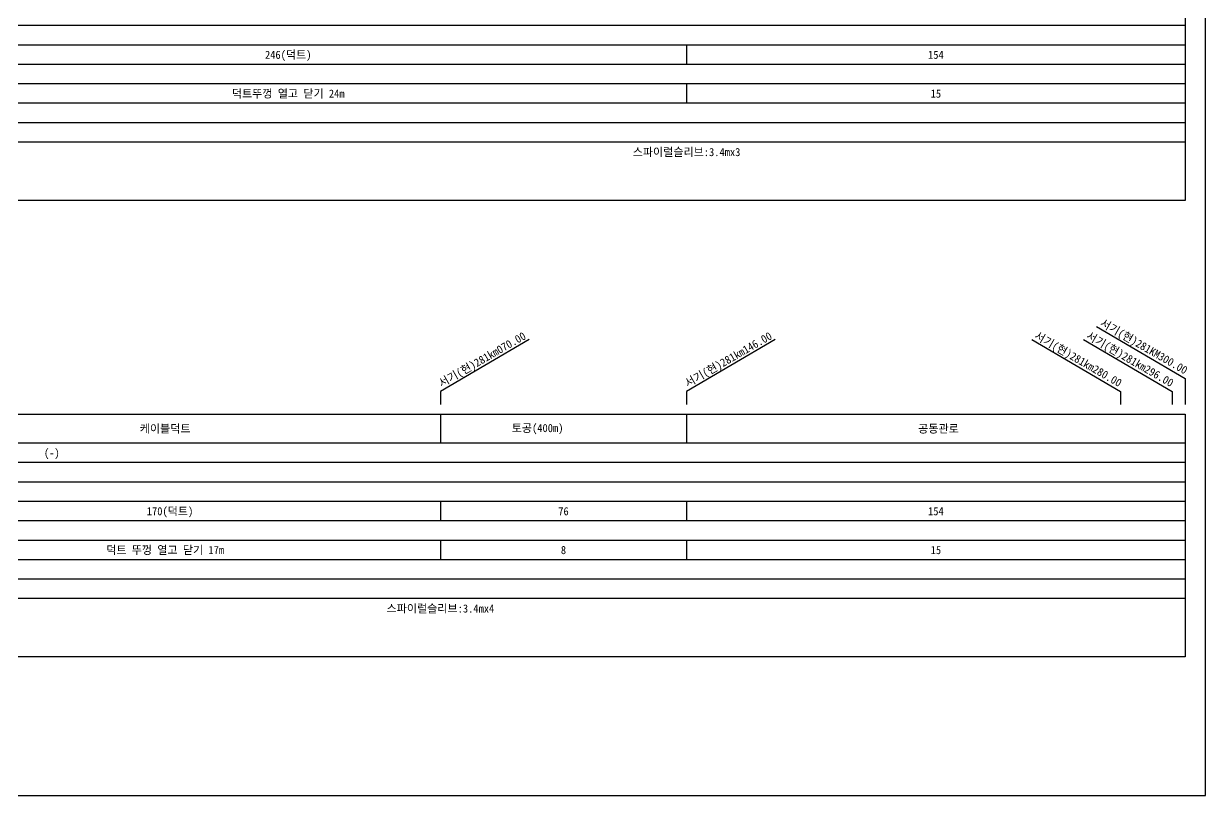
# Model space of a CAD drawing. Header units: millimetres. Extents: x 2406 to 3202, y 1103 to 1810.
# Drawn here: x 2837 to 3201.9, y 1103.1 to 1341.5 of the extents above; entities that cross this region are included whole.
import ezdxf
from ezdxf.enums import TextEntityAlignment as Align

# ---------------------------------------------------------------- set-up
doc = ezdxf.new("R2010")
doc.units = ezdxf.units.MM
doc.header["$LTSCALE"] = 10
doc.header["$MEASUREMENT"] = 0
for name, color, linetype in [('TT-TABL-LIN1', 4, 'Continuous'), ('TT-TABL-LIN2', 1, 'Continuous'), ('TT-TABL-TEX2', 3, 'Continuous'), ('TZ-LEAL', 1, 'Continuous'), ('TZ-LEAT', 3, 'Continuous')]:
    doc.layers.add(name, color=color, linetype=linetype)
doc.layers.add('TX-PAPR', color=2, linetype='Continuous', plot=False)
doc.styles.get("Standard").update_dxf_attribs({"font": 'GulimChe.ttf'})

# ---------------------------------------------------------------- blocks, each defined once
blk = doc.blocks.new('JD-경부고속하선표_190503')
at = {"layer": 'TT-TABL-LIN1'}
blk.add_lwpolyline([(2, 114), (785.58, 114), (785.58, 39), (2, 39)], close=True, dxfattribs=at)
at = {"layer": 'TT-TABL-LIN2'}
for points in [[(785.58, 93), (9.33, 93)], [(785.58, 87), (9.33, 87)], [(785.58, 81), (38.33, 81)], [(785.58, 75), (9.33, 75)], [(785.58, 69), (9.33, 69)], [(785.58, 63), (9.33, 63)], [(785.58, 57), (9.33, 57)]]:
    blk.add_lwpolyline(points, dxfattribs=at)
blk = doc.blocks.new('JD-경부고속상선표_190503')
at = {"layer": 'TT-TABL-LIN1'}
blk.add_lwpolyline([(2, 114), (785.58, 114), (785.58, 39), (2, 39)], close=True, dxfattribs=at)
at = {"layer": 'TT-TABL-LIN2'}
for points in [[(785.58, 105), (9.33, 105)], [(785.58, 99), (9.33, 99)], [(785.58, 93), (9.33, 93)], [(785.58, 87), (9.33, 87)], [(785.58, 81), (38.33, 81)], [(785.58, 75), (9.33, 75)], [(785.58, 69), (9.33, 69)], [(785.58, 63), (9.33, 63)], [(785.58, 57), (9.33, 57)]]:
    blk.add_lwpolyline(points, dxfattribs=at)

msp = doc.modelspace()

# ---------------------------------------------------------------- linework, layer by layer
at = {"layer": 'TX-PAPR'}
msp.add_lwpolyline([(2405.89, 1103.05), (3201.89, 1103.05), (3201.89, 1619.05), (2405.89, 1619.05)], close=True, dxfattribs=at)
at = {"layer": 'TZ-LEAL'}
for points in [[(3041.68, 1334.87), (3041.68, 1328.87)], [(3041.68, 1322.87), (3041.68, 1316.87)], [(3168.3, 1247.87), (3195.68, 1231.85), (3195.68, 1223.85)], [(2993.07, 1243.87), (2965.68, 1227.85), (2965.68, 1223.85)], [(3069.07, 1243.87), (3041.68, 1227.85), (3041.68, 1223.85)], [(3148.3, 1243.87), (3175.68, 1227.85), (3175.68, 1223.85)], [(3164.3, 1243.87), (3191.68, 1227.85), (3191.68, 1223.85)], [(2965.68, 1220.85), (2965.68, 1211.85)], [(3041.68, 1220.85), (3041.68, 1211.85)], [(2965.68, 1193.85), (2965.68, 1187.85)], [(3041.68, 1193.85), (3041.68, 1187.85)], [(2965.68, 1181.85), (2965.68, 1175.85)], [(3041.68, 1181.85), (3041.68, 1175.85)]]:
    msp.add_lwpolyline(points, dxfattribs=at)

# ---------------------------------------------------------------- block references
at = {"layer": 'TT-TABL-LIN2'}
for name, p in [('JD-경부고속하선표_190503', (2410.11, 1247.87)), ('JD-경부고속상선표_190503', (2410.11, 1106.85))]:
    msp.add_blockref(name, p, dxfattribs=at)

# ---------------------------------------------------------------- texts
at = {"layer": 'TT-TABL-TEX2'}
for s, p in [('246(덕트)', (2918.68, 1331.87)), ('154', (3118.68, 1331.87)), ('덕트뚜껑 열고 닫기 24m', (2918.68, 1319.87)), ('15', (3118.68, 1319.87)), ('케이블덕트', (2880.68, 1216.35)), (' 공동관로', (3118.68, 1216.35)), ('(-)', (2845.68, 1208.85)), ('170(덕트)', (2882.18, 1190.85)), ('76', (3003.68, 1190.85)), ('154', (3118.68, 1190.85)), ('덕트 뚜껑 열고 닫기 17m', (2880.68, 1178.85)), ('8', (3003.68, 1178.85)), ('15', (3118.68, 1178.85))]:
    msp.add_text(s, height=2.5, dxfattribs=at).set_placement(p, align=Align.MIDDLE_CENTER)
for s, p in [('스파이럴슬리브:3.4mx3', (3041.68, 1301.87)), ('토공(400m)', (2995.68, 1216.35)), ('스파이럴슬리브:3.4mx4', (2965.68, 1160.85))]:
    msp.add_text(s, height=2.5, dxfattribs=at).set_placement(p, align=Align.MIDDLE)
at = {"layer": 'TZ-LEAT'}
for s, rotation, p in [('서기(현)281KM300.00', 330, (3182.29, 1240.67)), ('서기(현)281km070.00', 30, (2979.18, 1236.64)), ('서기(현)281km146.00', 30, (3055.18, 1236.64)), ('서기(현)281km280.00', 330, (3161.99, 1236.75)), ('서기(현)281km296.00', 330, (3177.99, 1236.75))]:
    msp.add_text(s, height=2.5, rotation=rotation, dxfattribs=at).set_placement(p, align=Align.CENTER)

doc.saveas('drawing.dxf')
